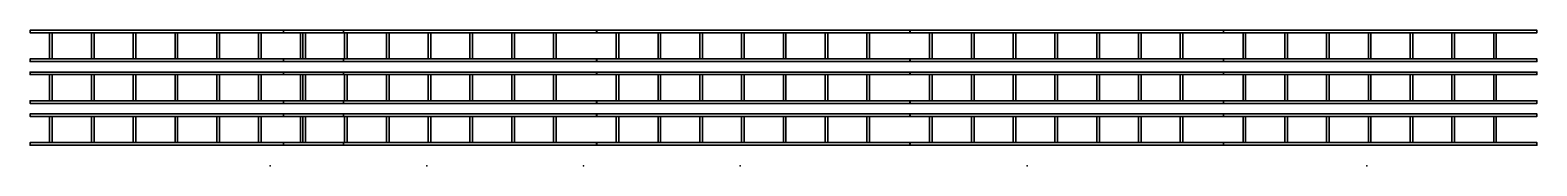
# Model space of a CAD drawing. Header units: millimetres. Extents: x 243124 to 273071, y 145208 to 177017.
# Drawn here: x 243124 to 257548, y 149973 to 151270 of the extents above; entities that cross this region are included whole.
import ezdxf

# ---------------------------------------------------------------- set-up
doc = ezdxf.new("R2010")
doc.units = ezdxf.units.MM
for name, color, linetype in [('I-INST-RED-BMS-HDT', 1, 'Continuous'), ('I-INST-YELLOW-DCS-HDT', 2, 'Continuous'), ('INST-ORANGE-SIS-HDT', 30, 'Continuous')]:
    doc.layers.add(name, color=color, linetype=linetype)

# ---------------------------------------------------------------- blocks, each defined once
blk = doc.blocks.new('HY-ST115 TRAMO RECTO 300')
at = {"lineweight": 35}
mesh = blk.add_polyface(dxfattribs=at)
corners = [(0, 300), (0, 275), (0, 275, 115), (0, 300, 115), (0, 0, 115), (0, 25, 115), (0, 25), (0, 0)]
mesh.append_faces([[corners[k] for k in face] for face in [(2, 3, 0, 1), (4, 5, 6, 7)]])
mesh = blk.add_polyface(dxfattribs=at)
corners = [(2999, 300), (0, 300), (0, 300, 115), (2999, 300, 115)]
mesh.append_faces([[corners[k] for k in face] for face in [(0, 1, 2, 3)]])
mesh = blk.add_polyface(dxfattribs=at)
corners = [(2999, 300, 92), (0, 300, 115), (0, 275, 115), (2999, 275, 92)]
mesh.append_faces([[corners[k] for k in face] for face in [(0, 1, 2, 3)]])
mesh = blk.add_polyface(dxfattribs=at)
corners = [(2999, 275), (0, 275), (0, 300), (2999, 300)]
mesh.append_faces([[corners[k] for k in face] for face in [(0, 1, 2, 3)]])
mesh = blk.add_polyface(dxfattribs=at)
corners = [(2999, 300), (2999, 300, 115), (2999, 275, 115), (2999, 275), (2999, 0, 115), (2999, 0), (2999, 25), (2999, 25, 115)]
mesh.append_faces([[corners[k] for k in face] for face in [(0, 1, 2, 3), (6, 7, 4, 5)]])
mesh = blk.add_polyface(dxfattribs=at)
corners = [(3000, 300), (3000, 275), (3000, 275, 115), (3000, 300, 115), (3000, 0, 115), (3000, 25, 115), (3000, 25), (3000, 0)]
mesh.append_faces([[corners[k] for k in face] for face in [(2, 3, 0, 1), (4, 5, 6, 7)]])
mesh = blk.add_polyface(dxfattribs=at)
corners = [(2999, 275, 115), (0, 275, 115), (0, 275), (2999, 275)]
mesh.append_faces([[corners[k] for k in face] for face in [(0, 1, 2, 3)]])
mesh = blk.add_polyface(dxfattribs=at)
corners = [(187, 275), (187, 25), (187, 25, 25), (187, 275, 25)]
mesh.append_faces([[corners[k] for k in face] for face in [(0, 1, 2, 3)]])
mesh = blk.add_polyface(dxfattribs=at)
corners = [(187, 275, 25), (187, 25, 25), (212, 25, 25), (212, 275, 25)]
mesh.append_faces([[corners[k] for k in face] for face in [(0, 1, 2, 3)]])
mesh = blk.add_polyface(dxfattribs=at)
corners = [(212, 275), (212, 25), (187, 25), (187, 275)]
mesh.append_faces([[corners[k] for k in face] for face in [(0, 1, 2, 3)]])
mesh = blk.add_polyface(dxfattribs=at)
corners = [(212, 275, 25), (212, 25, 25), (212, 25), (212, 275)]
mesh.append_faces([[corners[k] for k in face] for face in [(0, 1, 2, 3)]])
mesh = blk.add_polyface(dxfattribs=at)
corners = [(587, 275), (587, 25), (587, 25, 25), (587, 275, 25)]
mesh.append_faces([[corners[k] for k in face] for face in [(0, 1, 2, 3)]])
mesh = blk.add_polyface(dxfattribs=at)
corners = [(587, 275, 25), (587, 25, 25), (612, 25, 25), (612, 275, 25)]
mesh.append_faces([[corners[k] for k in face] for face in [(0, 1, 2, 3)]])
mesh = blk.add_polyface(dxfattribs=at)
corners = [(612, 275), (612, 25), (587, 25), (587, 275)]
mesh.append_faces([[corners[k] for k in face] for face in [(0, 1, 2, 3)]])
mesh = blk.add_polyface(dxfattribs=at)
corners = [(612, 275, 25), (612, 25, 25), (612, 25), (612, 275)]
mesh.append_faces([[corners[k] for k in face] for face in [(0, 1, 2, 3)]])
mesh = blk.add_polyface(dxfattribs=at)
corners = [(987, 275), (987, 25), (987, 25, 25), (987, 275, 25)]
mesh.append_faces([[corners[k] for k in face] for face in [(0, 1, 2, 3)]])
mesh = blk.add_polyface(dxfattribs=at)
corners = [(987, 275, 25), (987, 25, 25), (1012, 25, 25), (1012, 275, 25)]
mesh.append_faces([[corners[k] for k in face] for face in [(0, 1, 2, 3)]])
mesh = blk.add_polyface(dxfattribs=at)
corners = [(1012, 275), (1012, 25), (987, 25), (987, 275)]
mesh.append_faces([[corners[k] for k in face] for face in [(0, 1, 2, 3)]])
mesh = blk.add_polyface(dxfattribs=at)
corners = [(1012, 275, 25), (1012, 25, 25), (1012, 25), (1012, 275)]
mesh.append_faces([[corners[k] for k in face] for face in [(0, 1, 2, 3)]])
mesh = blk.add_polyface(dxfattribs=at)
corners = [(1387, 275), (1387, 25), (1387, 25, 25), (1387, 275, 25)]
mesh.append_faces([[corners[k] for k in face] for face in [(0, 1, 2, 3)]])
mesh = blk.add_polyface(dxfattribs=at)
corners = [(1387, 275, 25), (1387, 25, 25), (1412, 25, 25), (1412, 275, 25)]
mesh.append_faces([[corners[k] for k in face] for face in [(0, 1, 2, 3)]])
mesh = blk.add_polyface(dxfattribs=at)
corners = [(1412, 275), (1412, 25), (1387, 25), (1387, 275)]
mesh.append_faces([[corners[k] for k in face] for face in [(0, 1, 2, 3)]])
mesh = blk.add_polyface(dxfattribs=at)
corners = [(1412, 275, 25), (1412, 25, 25), (1412, 25), (1412, 275)]
mesh.append_faces([[corners[k] for k in face] for face in [(0, 1, 2, 3)]])
mesh = blk.add_polyface(dxfattribs=at)
corners = [(1787, 275), (1787, 25), (1787, 25, 25), (1787, 275, 25)]
mesh.append_faces([[corners[k] for k in face] for face in [(0, 1, 2, 3)]])
mesh = blk.add_polyface(dxfattribs=at)
corners = [(1787, 275, 25), (1787, 25, 25), (1812, 25, 25), (1812, 275, 25)]
mesh.append_faces([[corners[k] for k in face] for face in [(0, 1, 2, 3)]])
mesh = blk.add_polyface(dxfattribs=at)
corners = [(1812, 275), (1812, 25), (1787, 25), (1787, 275)]
mesh.append_faces([[corners[k] for k in face] for face in [(0, 1, 2, 3)]])
mesh = blk.add_polyface(dxfattribs=at)
corners = [(1812, 275, 25), (1812, 25, 25), (1812, 25), (1812, 275)]
mesh.append_faces([[corners[k] for k in face] for face in [(0, 1, 2, 3)]])
mesh = blk.add_polyface(dxfattribs=at)
corners = [(2187, 275), (2187, 25), (2187, 25, 25), (2187, 275, 25)]
mesh.append_faces([[corners[k] for k in face] for face in [(0, 1, 2, 3)]])
mesh = blk.add_polyface(dxfattribs=at)
corners = [(2187, 275, 25), (2187, 25, 25), (2212, 25, 25), (2212, 275, 25)]
mesh.append_faces([[corners[k] for k in face] for face in [(0, 1, 2, 3)]])
mesh = blk.add_polyface(dxfattribs=at)
corners = [(2212, 275), (2212, 25), (2187, 25), (2187, 275)]
mesh.append_faces([[corners[k] for k in face] for face in [(0, 1, 2, 3)]])
mesh = blk.add_polyface(dxfattribs=at)
corners = [(2212, 275, 25), (2212, 25, 25), (2212, 25), (2212, 275)]
mesh.append_faces([[corners[k] for k in face] for face in [(0, 1, 2, 3)]])
mesh = blk.add_polyface(dxfattribs=at)
corners = [(2587, 275), (2587, 25), (2587, 25, 25), (2587, 275, 25)]
mesh.append_faces([[corners[k] for k in face] for face in [(0, 1, 2, 3)]])
mesh = blk.add_polyface(dxfattribs=at)
corners = [(2587, 275, 25), (2587, 25, 25), (2612, 25, 25), (2612, 275, 25)]
mesh.append_faces([[corners[k] for k in face] for face in [(0, 1, 2, 3)]])
mesh = blk.add_polyface(dxfattribs=at)
corners = [(2612, 275), (2612, 25), (2587, 25), (2587, 275)]
mesh.append_faces([[corners[k] for k in face] for face in [(0, 1, 2, 3)]])
mesh = blk.add_polyface(dxfattribs=at)
corners = [(2612, 275, 25), (2612, 25, 25), (2612, 25), (2612, 275)]
mesh.append_faces([[corners[k] for k in face] for face in [(0, 1, 2, 3)]])
mesh = blk.add_polyface(dxfattribs=at)
corners = [(2999, 0), (0, 0), (0, 25), (2999, 25)]
mesh.append_faces([[corners[k] for k in face] for face in [(0, 1, 2, 3)]])
mesh = blk.add_polyface(dxfattribs=at)
corners = [(2999, 25), (0, 25), (0, 25, 115), (2999, 25, 115)]
mesh.append_faces([[corners[k] for k in face] for face in [(0, 1, 2, 3)]])
mesh = blk.add_polyface(dxfattribs=at)
corners = [(2999, 25, 115), (0, 25, 115), (0, 0, 115), (2999, 0, 115)]
mesh.append_faces([[corners[k] for k in face] for face in [(0, 1, 2, 3)]])
mesh = blk.add_polyface(dxfattribs=at)
corners = [(600, 0, 0), (575, 0, 0), (575, 0, 115), (600, 0, 115), (0, 0, 115), (0, 0, 115), (0, 0, 0), (0, 0, 0)]
mesh.append_faces([[corners[k] for k in face] for face in [(0, 1, 2, 3), (6, 7, 4, 5)]])
mesh = blk.add_polyface(dxfattribs=at)
corners = [(2999, 0, 115), (0, 0, 115), (0, 0), (2999, 0)]
mesh.append_faces([[corners[k] for k in face] for face in [(0, 1, 2, 3)]])

msp = doc.modelspace()

# ---------------------------------------------------------------- linework, layer by layer
for p in [(245421, 149973, 109000), (245421, 149973, 109000), (246921, 149973, 109000), (246921, 149973, 109000), (248421, 149973, 109000), (248421, 149973, 109000), (249921, 149973, 108600), (249921, 149973, 108600), (252670, 149973, 108600), (252670, 149973, 108600), (255921, 149973, 108600), (255921, 149973, 108600)]:
    msp.add_point(p)

# ---------------------------------------------------------------- block references
at = {"layer": 'I-INST-RED-BMS-HDT', "ltscale": 3, "xscale": 0.9999144201968334, "yscale": 0.9999144201968334, "zscale": 0.9999144201968334}
for p in [(243124, 150170, 108644), (245548, 150170, 108644), (248548, 150170, 108644), (251548, 150170, 108644), (254548, 150170, 108644)]:
    msp.add_blockref('HY-ST115 TRAMO RECTO 300', p, dxfattribs=at)
at = {"layer": 'I-INST-YELLOW-DCS-HDT', "ltscale": 3, "xscale": 0.9999144201968334, "yscale": 0.9999144201968334, "zscale": 0.9999144201968334}
for p in [(243124, 150970, 108644), (245548, 150970, 108644), (248548, 150970, 108644), (251548, 150970, 108644), (254548, 150970, 108644)]:
    msp.add_blockref('HY-ST115 TRAMO RECTO 300', p, dxfattribs=at)
at = {"layer": 'INST-ORANGE-SIS-HDT', "ltscale": 3, "xscale": 0.9999144201968334, "yscale": 0.9999144201968334, "zscale": 0.9999144201968334}
for p in [(243124, 150570, 108644), (245548, 150570, 108644), (248548, 150570, 108644), (251548, 150570, 108644), (254548, 150570, 108644)]:
    msp.add_blockref('HY-ST115 TRAMO RECTO 300', p, dxfattribs=at)

doc.saveas('drawing.dxf')
